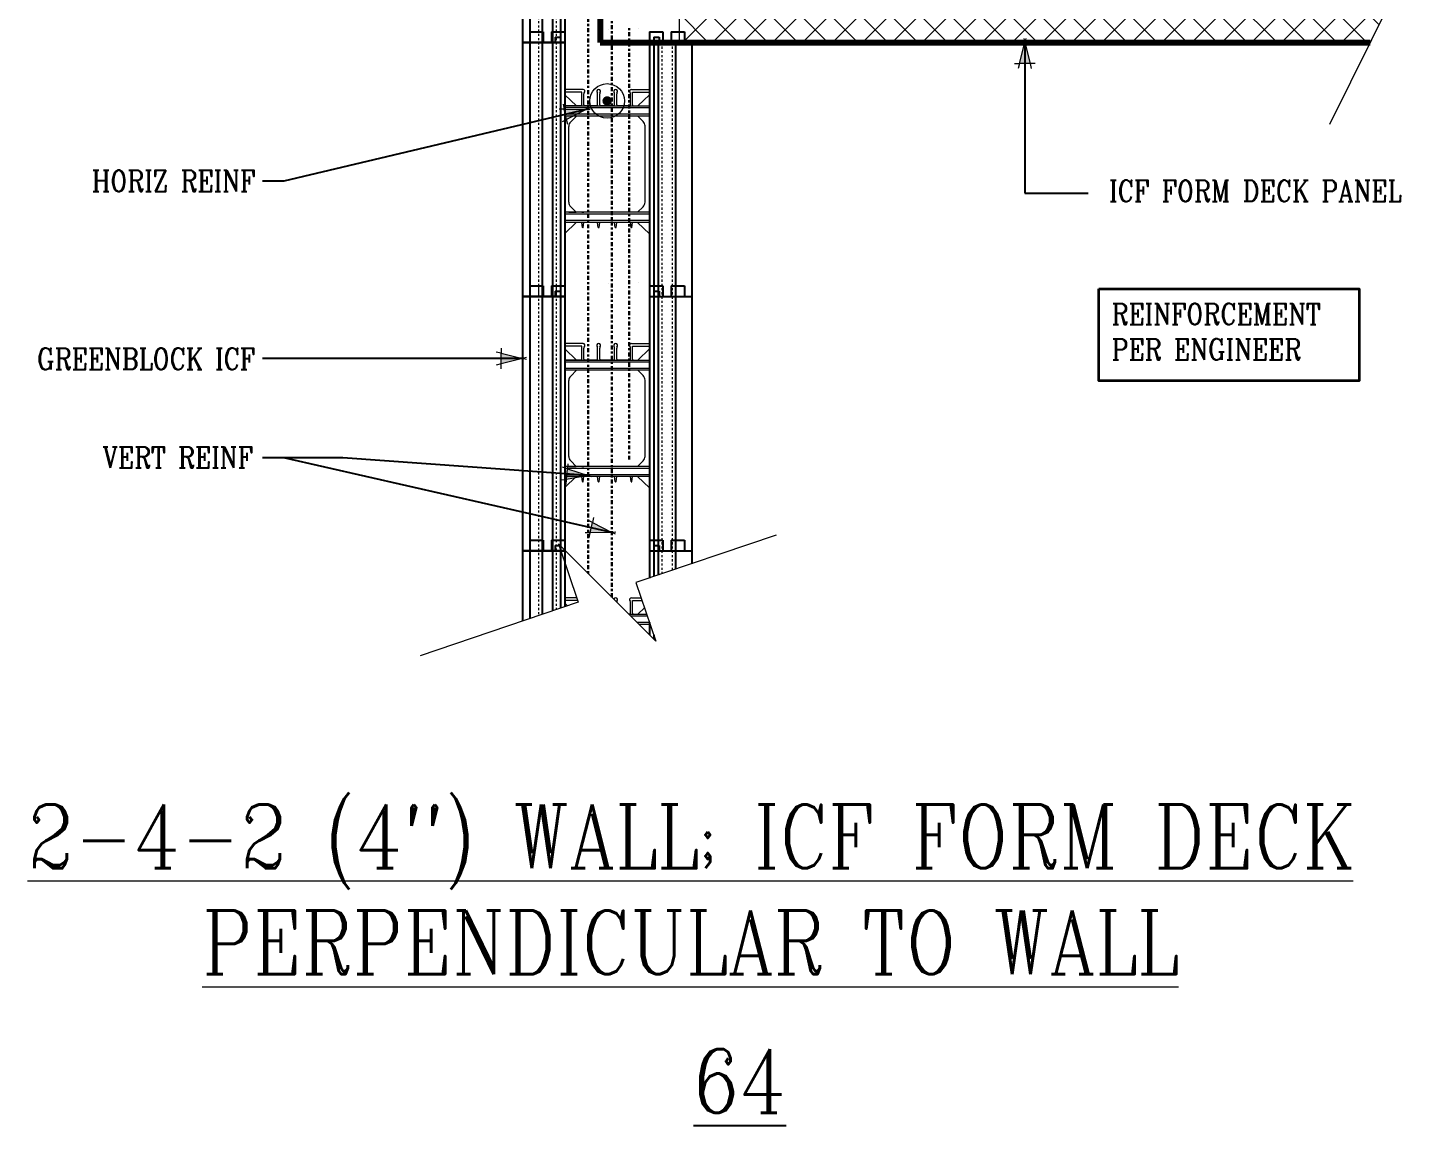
# Model space of a CAD drawing. Header units: inches. Extents: x -113 to -43.1, y 114.3 to 198.1.
# Drawn here: x -113 to -48.1, y 114.3 to 166.1 of the extents above; entities that cross this region are included whole.
import ezdxf

# ---------------------------------------------------------------- set-up
doc = ezdxf.new("R2010")
doc.units = ezdxf.units.IN
doc.header["$MEASUREMENT"] = 0
for name, pattern in [('CENTER', [2, 1.25, -0.25, 0.25, -0.25]), ('DASHED2', [0.375, 0.25, -0.125]), ('HIDDEN', [0.375, 0.25, -0.125])]:
    doc.linetypes.add(name, pattern=pattern)
doc.layers.get('Defpoints').update_dxf_attribs({"color": 252})
for name, color, linetype, lineweight in [('A2 Hatch', 8, 'Continuous', 9), ('A4 medium', 7, 'Continuous', 35), ('DETAILS', 7, 'Continuous', 13), ('DIM', 3, 'Continuous', 13), ('GRADE', 5, 'Continuous', 100), ('REBAR', 2, 'CENTER', 30)]:
    doc.layers.add(name, color=color, linetype=linetype, lineweight=lineweight)
doc.styles.add('ARCTEXT', font='arctext.shx', dxfattribs={"width": 0.85})
doc.styles.add('RomanC', font='romanc.shx', dxfattribs={"width": 0.85, "height": 5})
doc.dimstyles.new('ARCTEXT1-4', dxfattribs={"dimtxt": 4, "dimasz": 2, "dimexe": 2, "dimexo": 2, "dimgap": 2, "dimtad": 1, "dimdec": 4, "dimzin": 3, "dimdsep": 46, "dimlunit": 4, "dimtxsty": 'ARCTEXT', "dimblk": 'ARCHTICK', "dimcen": 2, "dimaunit": 1, "dimadec": 0, "dimazin": 0, "dimtfac": 1, "dimtdec": 4, "dimtmove": 2, "dimatfit": 3, "dimldrblk": 'arrow', "dimfxl": 1, "dimtolj": 1, "dimtzin": 0, "dimarcsym": 0})

# ---------------------------------------------------------------- blocks, each defined once
blk = doc.blocks.new('_ArchTick')
at = {"color": 0, "linetype": 'ByBlock', "const_width": 0.15}
blk.add_lwpolyline([(-0.5, -0.5), (0.5, 0.5)], dxfattribs=at)
blk = doc.blocks.new('arrow')
at = {"layer": 'DIM'}
blk.add_hatch(color=253, dxfattribs=at).paths.add_polyline_path([(-2, 0.5), (-2, -0.5), (0, 0)])
at = {"layer": 'DIM', "lineweight": 9}
for points in [[(-2, 0.98), (-2, 0.5), (-2.47, 0.62)], [(0.37, 0.09), (0, 0)], [(0.37, -0.09), (0, 0)], [(-2, -0.98), (-2, -0.5), (-2.47, -0.62)]]:
    blk.add_lwpolyline(points, dxfattribs=at)
at = {"layer": 'DIM', "lineweight": 15}
blk.add_lwpolyline([(0, 0), (-2, -0.5), (-2, 0.5), (0, 0)], dxfattribs=at)

msp = doc.modelspace()

# ---------------------------------------------------------------- hatches: boundary and pattern name
at = {"layer": 'A2 Hatch', "ltscale": 0.15}
h = msp.add_hatch(dxfattribs=at)
h.set_pattern_fill('ANSI37', color=256, scale=8, style=0)
h.set_pattern_definition([(45, (-3852.4311, 865.3656), (-0.70710678, 0.70710678), []), (135, (-3852.4311, 865.3656), (-0.70710678, -0.70710678), [])])
h.paths.add_polyline_path([(-82.188, 165.438), (-82.188, 167.438), (-48.573, 167.438), (-49.56, 165.438)])
h = msp.add_hatch(color=256, dxfattribs=at)
edge = h.paths.add_edge_path()
edge.add_arc((-85.598, 162.672), 0.224, 0, 360)

# ---------------------------------------------------------------- linework, layer by layer
at = {"color": 1}
for p, q in [((-89.598, 173.438), (-89.598, 153.438)), ((-89.248, 173.438), (-89.248, 153.438)), ((-88.673, 173.438), (-88.673, 153.438)), ((-88.173, 173.438), (-88.173, 153.438)), ((-87.798, 173.438), (-87.798, 153.438)), ((-87.598, 173.438), (-87.598, 153.438)), ((-89.248, 165.938), (-88.623, 165.938)), ((-89.248, 165.938), (-88.623, 165.938)), ((-88.623, 165.938), (-88.623, 165.438)), ((-88.623, 165.938), (-88.623, 165.438)), ((-88.223, 165.938), (-88.223, 165.438)), ((-88.223, 165.938), (-87.598, 165.938)), ((-88.223, 165.938), (-88.223, 165.438)), ((-88.223, 165.938), (-87.598, 165.938)), ((-88.048, 165.688), (-88.048, 165.438)), ((-88.048, 165.688), (-87.798, 165.688)), ((-88.048, 165.688), (-88.048, 165.438)), ((-88.048, 165.688), (-87.798, 165.688)), ((-83.598, 165.938), (-82.973, 165.938)), ((-83.598, 165.938), (-83.598, 153.438)), ((-83.598, 165.938), (-82.973, 165.938)), ((-83.398, 165.688), (-83.148, 165.688)), ((-83.398, 165.688), (-83.398, 153.438)), ((-83.398, 165.688), (-83.148, 165.688)), ((-83.148, 165.688), (-83.148, 165.438)), ((-83.148, 165.688), (-83.148, 165.438)), ((-82.973, 165.938), (-82.973, 165.438)), ((-82.973, 165.938), (-82.973, 165.438)), ((-82.573, 165.938), (-82.573, 165.438)), ((-82.573, 165.938), (-81.948, 165.938)), ((-82.573, 165.938), (-82.573, 165.438)), ((-82.573, 165.938), (-81.948, 165.938)), ((-81.948, 165.938), (-81.948, 165.438)), ((-81.948, 165.938), (-81.948, 165.438)), ((-89.598, 165.438), (-87.598, 165.438)), ((-89.598, 165.438), (-88.048, 165.438)), ((-89.598, 165.438), (-87.598, 165.438)), ((-89.598, 165.438), (-87.598, 165.438)), ((-89.598, 165.438), (-88.048, 165.438)), ((-89.598, 165.438), (-87.598, 165.438)), ((-89.598, 165.438), (-87.598, 165.438)), ((-88.173, 165.438), (-88.673, 165.438)), ((-88.173, 165.438), (-88.673, 165.438)), ((-87.798, 165.438), (-87.598, 165.438)), ((-87.798, 165.438), (-87.598, 165.438)), ((-83.598, 165.438), (-81.598, 165.438)), ((-83.598, 165.438), (-83.398, 165.438)), ((-83.598, 165.438), (-81.598, 165.438)), ((-83.598, 165.438), (-81.598, 165.438)), ((-83.598, 165.438), (-83.398, 165.438)), ((-83.598, 165.438), (-81.598, 165.438)), ((-83.598, 165.438), (-81.598, 165.438)), ((-83.183, 165.438), (-81.598, 165.438)), ((-83.183, 165.438), (-81.598, 165.438)), ((-83.183, 165.438), (-83.183, 153.438)), ((-82.363, 165.438), (-82.363, 153.438)), ((-81.598, 165.438), (-81.598, 153.438)), ((-89.248, 153.938), (-88.623, 153.938)), ((-89.248, 153.938), (-88.623, 153.938)), ((-89.248, 153.938), (-88.623, 153.938)), ((-89.248, 153.938), (-88.623, 153.938)), ((-89.248, 153.938), (-89.248, 141.438)), ((-88.673, 153.938), (-88.673, 141.438)), ((-88.623, 153.938), (-88.623, 153.438)), ((-88.623, 153.938), (-88.623, 153.438)), ((-88.623, 153.938), (-88.623, 153.438)), ((-88.623, 153.938), (-88.623, 153.438)), ((-88.223, 153.938), (-88.223, 153.438)), ((-88.223, 153.938), (-87.598, 153.938)), ((-88.223, 153.938), (-88.223, 153.438)), ((-88.223, 153.938), (-87.598, 153.938)), ((-88.223, 153.938), (-88.223, 153.438)), ((-88.223, 153.938), (-87.598, 153.938)), ((-88.223, 153.938), (-88.223, 153.438)), ((-88.223, 153.938), (-87.598, 153.938)), ((-88.173, 153.938), (-88.173, 141.438)), ((-87.598, 153.938), (-87.598, 141.438)), ((-83.598, 153.938), (-82.973, 153.938)), ((-83.598, 153.938), (-82.973, 153.938)), ((-83.598, 153.938), (-82.973, 153.938)), ((-83.598, 153.938), (-83.598, 141.438)), ((-83.598, 153.938), (-82.973, 153.938)), ((-82.973, 153.938), (-82.973, 153.438)), ((-82.973, 153.938), (-82.973, 153.438)), ((-82.973, 153.938), (-82.973, 153.438)), ((-82.973, 153.938), (-82.973, 153.438)), ((-82.573, 153.938), (-82.573, 153.438)), ((-82.573, 153.938), (-81.948, 153.938)), ((-82.573, 153.938), (-82.573, 153.438)), ((-82.573, 153.938), (-81.948, 153.938)), ((-82.573, 153.938), (-82.573, 153.438)), ((-82.573, 153.938), (-81.948, 153.938)), ((-82.573, 153.938), (-82.573, 153.438)), ((-82.573, 153.938), (-81.948, 153.938)), ((-81.948, 153.938), (-81.948, 153.438)), ((-81.948, 153.938), (-81.948, 153.438)), ((-81.948, 153.938), (-81.948, 153.438)), ((-81.948, 153.938), (-81.948, 153.438)), ((-89.598, 153.438), (-87.598, 153.438)), ((-89.598, 153.438), (-88.048, 153.438)), ((-89.598, 153.438), (-87.598, 153.438)), ((-89.598, 153.438), (-87.598, 153.438)), ((-89.598, 153.438), (-88.048, 153.438)), ((-89.598, 153.438), (-87.598, 153.438)), ((-89.598, 153.438), (-87.598, 153.438)), ((-89.598, 153.438), (-87.598, 153.438)), ((-89.598, 153.438), (-88.048, 153.438)), ((-89.598, 153.438), (-87.598, 153.438)), ((-89.598, 153.438), (-87.598, 153.438)), ((-89.598, 153.438), (-89.598, 141.438)), ((-89.598, 153.438), (-88.048, 153.438)), ((-89.598, 153.438), (-87.598, 153.438)), ((-89.598, 153.438), (-87.598, 153.438)), ((-88.173, 153.438), (-88.673, 153.438)), ((-88.173, 153.438), (-88.673, 153.438)), ((-88.173, 153.438), (-88.673, 153.438)), ((-88.173, 153.438), (-88.673, 153.438)), ((-88.048, 153.688), (-88.048, 153.438)), ((-88.048, 153.688), (-87.798, 153.688)), ((-88.048, 153.688), (-88.048, 153.438)), ((-88.048, 153.688), (-87.798, 153.688)), ((-88.048, 153.688), (-88.048, 153.438)), ((-88.048, 153.688), (-87.798, 153.688)), ((-88.048, 153.688), (-88.048, 153.438)), ((-88.048, 153.688), (-87.798, 153.688)), ((-87.798, 153.688), (-87.798, 141.438)), ((-87.798, 153.438), (-87.598, 153.438)), ((-87.798, 153.438), (-87.598, 153.438)), ((-87.798, 153.438), (-87.598, 153.438)), ((-87.798, 153.438), (-87.598, 153.438)), ((-83.598, 153.438), (-81.598, 153.438)), ((-83.598, 153.438), (-83.398, 153.438)), ((-83.598, 153.438), (-81.598, 153.438)), ((-83.598, 153.438), (-81.598, 153.438)), ((-83.598, 153.438), (-83.398, 153.438)), ((-83.598, 153.438), (-81.598, 153.438)), ((-83.598, 153.438), (-81.598, 153.438)), ((-83.598, 153.438), (-81.598, 153.438)), ((-83.598, 153.438), (-83.398, 153.438)), ((-83.598, 153.438), (-81.598, 153.438)), ((-83.598, 153.438), (-81.598, 153.438)), ((-83.598, 153.438), (-83.398, 153.438)), ((-83.598, 153.438), (-81.598, 153.438)), ((-83.598, 153.438), (-81.598, 153.438)), ((-83.398, 153.688), (-83.148, 153.688)), ((-83.398, 153.688), (-83.148, 153.688)), ((-83.398, 153.688), (-83.148, 153.688)), ((-83.398, 153.688), (-83.398, 141.438)), ((-83.398, 153.688), (-83.148, 153.688)), ((-83.183, 153.438), (-81.598, 153.438)), ((-83.183, 153.438), (-81.598, 153.438)), ((-83.183, 153.438), (-81.598, 153.438)), ((-83.183, 153.438), (-81.598, 153.438)), ((-83.183, 153.438), (-83.183, 141.438)), ((-83.148, 153.688), (-83.148, 153.438)), ((-83.148, 153.688), (-83.148, 153.438)), ((-83.148, 153.688), (-83.148, 153.438)), ((-83.148, 153.688), (-83.148, 153.438)), ((-82.363, 153.438), (-82.363, 141.438)), ((-81.598, 153.438), (-81.598, 141.438)), ((-89.248, 141.938), (-88.623, 141.938)), ((-89.248, 141.938), (-88.623, 141.938)), ((-89.248, 141.938), (-88.623, 141.938)), ((-89.248, 141.938), (-88.623, 141.938)), ((-89.248, 141.938), (-89.248, 138.235)), ((-88.673, 141.938), (-88.673, 138.43)), ((-88.623, 141.938), (-88.623, 141.438)), ((-88.623, 141.938), (-88.623, 141.438)), ((-88.623, 141.938), (-88.623, 141.438)), ((-88.623, 141.938), (-88.623, 141.438)), ((-88.223, 141.938), (-88.223, 141.438)), ((-88.223, 141.938), (-87.598, 141.938)), ((-88.223, 141.938), (-88.223, 141.438)), ((-88.223, 141.938), (-87.598, 141.938)), ((-88.223, 141.938), (-88.223, 141.438)), ((-88.223, 141.938), (-87.598, 141.938)), ((-88.223, 141.938), (-88.223, 141.438)), ((-88.223, 141.938), (-87.598, 141.938)), ((-88.173, 141.938), (-88.173, 138.599)), ((-88.048, 141.688), (-88.048, 141.438)), ((-88.048, 141.688), (-87.798, 141.688)), ((-88.048, 141.688), (-88.048, 141.438)), ((-88.048, 141.688), (-87.798, 141.688)), ((-88.048, 141.688), (-88.048, 141.438)), ((-88.048, 141.688), (-87.798, 141.688)), ((-88.048, 141.688), (-88.048, 141.438)), ((-88.048, 141.688), (-87.798, 141.688)), ((-87.798, 141.688), (-87.798, 138.726)), ((-87.598, 141.938), (-87.598, 138.794)), ((-83.598, 141.938), (-82.973, 141.938)), ((-83.598, 141.938), (-82.973, 141.938)), ((-83.598, 141.938), (-82.973, 141.938)), ((-83.598, 141.938), (-83.598, 140.151)), ((-83.598, 141.938), (-82.973, 141.938)), ((-83.398, 141.688), (-83.148, 141.688)), ((-83.398, 141.688), (-83.148, 141.688)), ((-83.398, 141.688), (-83.148, 141.688)), ((-83.398, 141.688), (-83.398, 140.219)), ((-83.398, 141.688), (-83.148, 141.688)), ((-83.148, 141.688), (-83.148, 141.438)), ((-83.148, 141.688), (-83.148, 141.438)), ((-83.148, 141.688), (-83.148, 141.438)), ((-83.148, 141.688), (-83.148, 141.438)), ((-82.973, 141.938), (-82.973, 141.438)), ((-82.973, 141.938), (-82.973, 141.438)), ((-82.973, 141.938), (-82.973, 141.438)), ((-82.973, 141.938), (-82.973, 141.438)), ((-82.573, 141.938), (-82.573, 141.438)), ((-82.573, 141.938), (-81.948, 141.938)), ((-82.573, 141.938), (-82.573, 141.438)), ((-82.573, 141.938), (-81.948, 141.938)), ((-82.573, 141.938), (-82.573, 141.438)), ((-82.573, 141.938), (-81.948, 141.938)), ((-82.573, 141.938), (-82.573, 141.438)), ((-82.573, 141.938), (-81.948, 141.938)), ((-81.948, 141.938), (-81.948, 141.438)), ((-81.948, 141.938), (-81.948, 141.438)), ((-81.948, 141.938), (-81.948, 141.438)), ((-81.948, 141.938), (-81.948, 141.438)), ((-89.598, 141.438), (-87.598, 141.438)), ((-89.598, 141.438), (-88.048, 141.438)), ((-89.598, 141.438), (-87.598, 141.438)), ((-89.598, 141.438), (-87.598, 141.438)), ((-89.598, 141.438), (-88.048, 141.438)), ((-89.598, 141.438), (-87.598, 141.438)), ((-89.598, 141.438), (-87.598, 141.438)), ((-89.598, 141.438), (-87.598, 141.438)), ((-89.598, 141.438), (-88.048, 141.438)), ((-89.598, 141.438), (-87.598, 141.438)), ((-89.598, 141.438), (-87.598, 141.438)), ((-89.598, 141.438), (-89.598, 138.116)), ((-89.598, 141.438), (-88.048, 141.438)), ((-89.598, 141.438), (-87.598, 141.438)), ((-89.598, 141.438), (-87.598, 141.438)), ((-88.173, 141.438), (-88.673, 141.438)), ((-88.173, 141.438), (-88.673, 141.438)), ((-88.173, 141.438), (-88.673, 141.438)), ((-88.173, 141.438), (-88.673, 141.438)), ((-87.798, 141.438), (-87.598, 141.438)), ((-87.798, 141.438), (-87.598, 141.438)), ((-87.798, 141.438), (-87.598, 141.438)), ((-87.798, 141.438), (-87.598, 141.438)), ((-83.598, 141.438), (-81.598, 141.438)), ((-83.598, 141.438), (-83.398, 141.438)), ((-83.598, 141.438), (-81.598, 141.438)), ((-83.598, 141.438), (-81.598, 141.438)), ((-83.598, 141.438), (-83.398, 141.438)), ((-83.598, 141.438), (-81.598, 141.438)), ((-83.598, 141.438), (-81.598, 141.438)), ((-83.598, 141.438), (-81.598, 141.438)), ((-83.598, 141.438), (-83.398, 141.438)), ((-83.598, 141.438), (-81.598, 141.438)), ((-83.598, 141.438), (-81.598, 141.438)), ((-83.598, 141.438), (-83.398, 141.438)), ((-83.598, 141.438), (-81.598, 141.438)), ((-83.598, 141.438), (-81.598, 141.438)), ((-83.183, 141.438), (-81.598, 141.438)), ((-83.183, 141.438), (-81.598, 141.438)), ((-83.183, 141.438), (-81.598, 141.438)), ((-83.183, 141.438), (-81.598, 141.438)), ((-83.183, 141.438), (-83.183, 140.291)), ((-82.363, 141.438), (-82.363, 140.57)), ((-81.598, 141.438), (-81.598, 140.829)), ((-83.598, 138.053), (-83.598, 137.472)), ((-83.398, 137.464), (-83.398, 137.272))]:
    msp.add_line(p, q, dxfattribs=at)
at = {"color": 1, "linetype": 'HIDDEN', "ltscale": 0.02}
for p, q in [((-89.248, 165.938), (-88.623, 165.938)), ((-89.248, 165.938), (-88.623, 165.938)), ((-89.248, 165.938), (-88.623, 165.938)), ((-89.248, 165.938), (-88.623, 165.938)), ((-89.248, 165.938), (-88.623, 165.938)), ((-88.623, 165.938), (-88.623, 165.438)), ((-88.623, 165.938), (-88.623, 165.438)), ((-88.623, 165.938), (-88.623, 165.438)), ((-88.623, 165.938), (-88.623, 165.438)), ((-88.623, 165.938), (-88.623, 165.438)), ((-88.223, 165.938), (-88.223, 165.438)), ((-88.223, 165.938), (-87.598, 165.938)), ((-88.223, 165.938), (-88.223, 165.438)), ((-88.223, 165.938), (-87.598, 165.938)), ((-88.223, 165.938), (-88.223, 165.438)), ((-88.223, 165.938), (-87.598, 165.938)), ((-88.223, 165.938), (-88.223, 165.438)), ((-88.223, 165.938), (-87.598, 165.938)), ((-88.223, 165.938), (-88.223, 165.438)), ((-88.223, 165.938), (-87.598, 165.938)), ((-83.598, 165.938), (-82.973, 165.938)), ((-83.598, 165.938), (-82.973, 165.938)), ((-83.598, 165.938), (-82.973, 165.938)), ((-83.598, 165.938), (-82.973, 165.938)), ((-83.598, 165.938), (-82.973, 165.938)), ((-83.398, 165.688), (-83.148, 165.688)), ((-83.398, 165.688), (-83.148, 165.688)), ((-83.398, 165.688), (-83.148, 165.688)), ((-83.398, 165.688), (-83.148, 165.688)), ((-83.398, 165.688), (-83.148, 165.688)), ((-83.148, 165.688), (-83.148, 165.438)), ((-83.148, 165.688), (-83.148, 165.438)), ((-83.148, 165.688), (-83.148, 165.438)), ((-83.148, 165.688), (-83.148, 165.438)), ((-83.148, 165.688), (-83.148, 165.438)), ((-82.973, 165.938), (-82.973, 165.438)), ((-82.973, 165.938), (-82.973, 165.438)), ((-82.973, 165.938), (-82.973, 165.438)), ((-82.973, 165.938), (-82.973, 165.438)), ((-82.973, 165.938), (-82.973, 165.438)), ((-82.573, 165.938), (-82.573, 165.438)), ((-82.573, 165.938), (-81.948, 165.938)), ((-82.573, 165.938), (-82.573, 165.438)), ((-82.573, 165.938), (-81.948, 165.938)), ((-82.573, 165.938), (-82.573, 165.438)), ((-82.573, 165.938), (-81.948, 165.938)), ((-82.573, 165.938), (-82.573, 165.438)), ((-82.573, 165.938), (-81.948, 165.938)), ((-82.573, 165.938), (-82.573, 165.438)), ((-82.573, 165.938), (-81.948, 165.938)), ((-81.948, 165.938), (-81.948, 165.438)), ((-81.948, 165.938), (-81.948, 165.438)), ((-81.948, 165.938), (-81.948, 165.438)), ((-81.948, 165.938), (-81.948, 165.438)), ((-81.948, 165.938), (-81.948, 165.438)), ((-89.248, 153.938), (-88.623, 153.938)), ((-89.248, 153.938), (-88.623, 153.938)), ((-89.248, 153.938), (-88.623, 153.938)), ((-89.248, 153.938), (-88.623, 153.938)), ((-89.248, 153.938), (-88.623, 153.938)), ((-89.248, 153.938), (-88.623, 153.938)), ((-89.248, 153.938), (-88.623, 153.938)), ((-89.248, 153.938), (-88.623, 153.938)), ((-89.248, 153.938), (-88.623, 153.938)), ((-89.248, 153.938), (-88.623, 153.938)), ((-88.623, 153.938), (-88.623, 153.438)), ((-88.623, 153.938), (-88.623, 153.438)), ((-88.623, 153.938), (-88.623, 153.438)), ((-88.623, 153.938), (-88.623, 153.438)), ((-88.623, 153.938), (-88.623, 153.438)), ((-88.623, 153.938), (-88.623, 153.438)), ((-88.623, 153.938), (-88.623, 153.438)), ((-88.623, 153.938), (-88.623, 153.438)), ((-88.623, 153.938), (-88.623, 153.438)), ((-88.623, 153.938), (-88.623, 153.438)), ((-88.223, 153.938), (-88.223, 153.438)), ((-88.223, 153.938), (-87.598, 153.938)), ((-88.223, 153.938), (-88.223, 153.438)), ((-88.223, 153.938), (-87.598, 153.938)), ((-88.223, 153.938), (-88.223, 153.438)), ((-88.223, 153.938), (-87.598, 153.938)), ((-88.223, 153.938), (-88.223, 153.438)), ((-88.223, 153.938), (-87.598, 153.938)), ((-88.223, 153.938), (-88.223, 153.438)), ((-88.223, 153.938), (-87.598, 153.938)), ((-88.223, 153.938), (-88.223, 153.438)), ((-88.223, 153.938), (-87.598, 153.938)), ((-88.223, 153.938), (-88.223, 153.438)), ((-88.223, 153.938), (-87.598, 153.938)), ((-88.223, 153.938), (-88.223, 153.438)), ((-88.223, 153.938), (-87.598, 153.938)), ((-88.223, 153.938), (-88.223, 153.438)), ((-88.223, 153.938), (-87.598, 153.938)), ((-88.223, 153.938), (-88.223, 153.438)), ((-88.223, 153.938), (-87.598, 153.938)), ((-83.598, 153.938), (-82.973, 153.938)), ((-83.598, 153.938), (-82.973, 153.938)), ((-83.598, 153.938), (-82.973, 153.938)), ((-83.598, 153.938), (-82.973, 153.938)), ((-83.598, 153.938), (-82.973, 153.938)), ((-83.598, 153.938), (-82.973, 153.938)), ((-83.598, 153.938), (-82.973, 153.938)), ((-83.598, 153.938), (-82.973, 153.938)), ((-83.598, 153.938), (-82.973, 153.938)), ((-83.598, 153.938), (-82.973, 153.938)), ((-82.973, 153.938), (-82.973, 153.438)), ((-82.973, 153.938), (-82.973, 153.438)), ((-82.973, 153.938), (-82.973, 153.438)), ((-82.973, 153.938), (-82.973, 153.438)), ((-82.973, 153.938), (-82.973, 153.438)), ((-82.973, 153.938), (-82.973, 153.438)), ((-82.973, 153.938), (-82.973, 153.438)), ((-82.973, 153.938), (-82.973, 153.438)), ((-82.973, 153.938), (-82.973, 153.438)), ((-82.973, 153.938), (-82.973, 153.438)), ((-82.573, 153.938), (-82.573, 153.438)), ((-82.573, 153.938), (-81.948, 153.938)), ((-82.573, 153.938), (-82.573, 153.438)), ((-82.573, 153.938), (-81.948, 153.938)), ((-82.573, 153.938), (-82.573, 153.438)), ((-82.573, 153.938), (-81.948, 153.938)), ((-82.573, 153.938), (-82.573, 153.438)), ((-82.573, 153.938), (-81.948, 153.938)), ((-82.573, 153.938), (-82.573, 153.438)), ((-82.573, 153.938), (-81.948, 153.938)), ((-82.573, 153.938), (-82.573, 153.438)), ((-82.573, 153.938), (-81.948, 153.938)), ((-82.573, 153.938), (-82.573, 153.438)), ((-82.573, 153.938), (-81.948, 153.938)), ((-82.573, 153.938), (-82.573, 153.438)), ((-82.573, 153.938), (-81.948, 153.938)), ((-82.573, 153.938), (-82.573, 153.438)), ((-82.573, 153.938), (-81.948, 153.938)), ((-82.573, 153.938), (-82.573, 153.438)), ((-82.573, 153.938), (-81.948, 153.938)), ((-81.948, 153.938), (-81.948, 153.438)), ((-81.948, 153.938), (-81.948, 153.438)), ((-81.948, 153.938), (-81.948, 153.438)), ((-81.948, 153.938), (-81.948, 153.438)), ((-81.948, 153.938), (-81.948, 153.438)), ((-81.948, 153.938), (-81.948, 153.438)), ((-81.948, 153.938), (-81.948, 153.438)), ((-81.948, 153.938), (-81.948, 153.438)), ((-81.948, 153.938), (-81.948, 153.438)), ((-81.948, 153.938), (-81.948, 153.438)), ((-83.398, 153.688), (-83.148, 153.688)), ((-83.398, 153.688), (-83.148, 153.688)), ((-83.398, 153.688), (-83.148, 153.688)), ((-83.398, 153.688), (-83.148, 153.688)), ((-83.398, 153.688), (-83.148, 153.688)), ((-83.398, 153.688), (-83.148, 153.688)), ((-83.398, 153.688), (-83.148, 153.688)), ((-83.398, 153.688), (-83.148, 153.688)), ((-83.398, 153.688), (-83.148, 153.688)), ((-83.398, 153.688), (-83.148, 153.688)), ((-83.148, 153.688), (-83.148, 153.438)), ((-83.148, 153.688), (-83.148, 153.438)), ((-83.148, 153.688), (-83.148, 153.438)), ((-83.148, 153.688), (-83.148, 153.438)), ((-83.148, 153.688), (-83.148, 153.438)), ((-83.148, 153.688), (-83.148, 153.438)), ((-83.148, 153.688), (-83.148, 153.438)), ((-83.148, 153.688), (-83.148, 153.438)), ((-83.148, 153.688), (-83.148, 153.438)), ((-83.148, 153.688), (-83.148, 153.438)), ((-89.248, 141.938), (-88.623, 141.938)), ((-89.248, 141.938), (-88.623, 141.938)), ((-89.248, 141.938), (-88.623, 141.938)), ((-89.248, 141.938), (-88.623, 141.938)), ((-89.248, 141.938), (-88.623, 141.938)), ((-89.248, 141.938), (-88.623, 141.938)), ((-89.248, 141.938), (-88.623, 141.938)), ((-89.248, 141.938), (-88.623, 141.938)), ((-89.248, 141.938), (-88.623, 141.938)), ((-89.248, 141.938), (-88.623, 141.938)), ((-88.623, 141.938), (-88.623, 141.438)), ((-88.623, 141.938), (-88.623, 141.438)), ((-88.623, 141.938), (-88.623, 141.438)), ((-88.623, 141.938), (-88.623, 141.438)), ((-88.623, 141.938), (-88.623, 141.438)), ((-88.623, 141.938), (-88.623, 141.438)), ((-88.623, 141.938), (-88.623, 141.438)), ((-88.623, 141.938), (-88.623, 141.438)), ((-88.623, 141.938), (-88.623, 141.438)), ((-88.623, 141.938), (-88.623, 141.438)), ((-88.223, 141.938), (-88.223, 141.438)), ((-88.223, 141.938), (-87.598, 141.938)), ((-88.223, 141.938), (-88.223, 141.438)), ((-88.223, 141.938), (-87.598, 141.938)), ((-88.223, 141.938), (-88.223, 141.438)), ((-88.223, 141.938), (-87.598, 141.938)), ((-88.223, 141.938), (-88.223, 141.438)), ((-88.223, 141.938), (-87.598, 141.938)), ((-88.223, 141.938), (-88.223, 141.438)), ((-88.223, 141.938), (-87.598, 141.938)), ((-88.223, 141.938), (-88.223, 141.438)), ((-88.223, 141.938), (-87.598, 141.938)), ((-88.223, 141.938), (-88.223, 141.438)), ((-88.223, 141.938), (-87.598, 141.938)), ((-88.223, 141.938), (-88.223, 141.438)), ((-88.223, 141.938), (-87.598, 141.938)), ((-88.223, 141.938), (-88.223, 141.438)), ((-88.223, 141.938), (-87.598, 141.938)), ((-88.223, 141.938), (-88.223, 141.438)), ((-88.223, 141.938), (-87.598, 141.938)), ((-83.598, 141.938), (-82.973, 141.938)), ((-83.598, 141.938), (-82.973, 141.938)), ((-83.598, 141.938), (-82.973, 141.938)), ((-83.598, 141.938), (-82.973, 141.938)), ((-83.598, 141.938), (-82.973, 141.938)), ((-83.598, 141.938), (-82.973, 141.938)), ((-83.598, 141.938), (-82.973, 141.938)), ((-83.598, 141.938), (-82.973, 141.938)), ((-83.598, 141.938), (-82.973, 141.938)), ((-83.598, 141.938), (-82.973, 141.938)), ((-83.398, 141.688), (-83.148, 141.688)), ((-83.398, 141.688), (-83.148, 141.688)), ((-83.398, 141.688), (-83.148, 141.688)), ((-83.398, 141.688), (-83.148, 141.688)), ((-83.398, 141.688), (-83.148, 141.688)), ((-83.398, 141.688), (-83.148, 141.688)), ((-83.398, 141.688), (-83.148, 141.688)), ((-83.398, 141.688), (-83.148, 141.688)), ((-83.398, 141.688), (-83.148, 141.688)), ((-83.398, 141.688), (-83.148, 141.688)), ((-83.148, 141.688), (-83.148, 141.438)), ((-83.148, 141.688), (-83.148, 141.438)), ((-83.148, 141.688), (-83.148, 141.438)), ((-83.148, 141.688), (-83.148, 141.438)), ((-83.148, 141.688), (-83.148, 141.438)), ((-83.148, 141.688), (-83.148, 141.438)), ((-83.148, 141.688), (-83.148, 141.438)), ((-83.148, 141.688), (-83.148, 141.438)), ((-83.148, 141.688), (-83.148, 141.438)), ((-83.148, 141.688), (-83.148, 141.438)), ((-82.973, 141.938), (-82.973, 141.438)), ((-82.973, 141.938), (-82.973, 141.438)), ((-82.973, 141.938), (-82.973, 141.438)), ((-82.973, 141.938), (-82.973, 141.438)), ((-82.973, 141.938), (-82.973, 141.438)), ((-82.973, 141.938), (-82.973, 141.438)), ((-82.973, 141.938), (-82.973, 141.438)), ((-82.973, 141.938), (-82.973, 141.438)), ((-82.973, 141.938), (-82.973, 141.438)), ((-82.973, 141.938), (-82.973, 141.438)), ((-82.573, 141.938), (-82.573, 141.438)), ((-82.573, 141.938), (-81.948, 141.938)), ((-82.573, 141.938), (-82.573, 141.438)), ((-82.573, 141.938), (-81.948, 141.938)), ((-82.573, 141.938), (-82.573, 141.438)), ((-82.573, 141.938), (-81.948, 141.938)), ((-82.573, 141.938), (-82.573, 141.438)), ((-82.573, 141.938), (-81.948, 141.938)), ((-82.573, 141.938), (-82.573, 141.438)), ((-82.573, 141.938), (-81.948, 141.938)), ((-82.573, 141.938), (-82.573, 141.438)), ((-82.573, 141.938), (-81.948, 141.938)), ((-82.573, 141.938), (-82.573, 141.438)), ((-82.573, 141.938), (-81.948, 141.938)), ((-82.573, 141.938), (-82.573, 141.438)), ((-82.573, 141.938), (-81.948, 141.938)), ((-82.573, 141.938), (-82.573, 141.438)), ((-82.573, 141.938), (-81.948, 141.938)), ((-82.573, 141.938), (-82.573, 141.438)), ((-82.573, 141.938), (-81.948, 141.938)), ((-81.948, 141.938), (-81.948, 141.438)), ((-81.948, 141.938), (-81.948, 141.438)), ((-81.948, 141.938), (-81.948, 141.438)), ((-81.948, 141.938), (-81.948, 141.438)), ((-81.948, 141.938), (-81.948, 141.438)), ((-81.948, 141.938), (-81.948, 141.438)), ((-81.948, 141.938), (-81.948, 141.438)), ((-81.948, 141.938), (-81.948, 141.438)), ((-81.948, 141.938), (-81.948, 141.438)), ((-81.948, 141.938), (-81.948, 141.438))]:
    msp.add_line(p, q, dxfattribs=at)
at = {"ltscale": 0.15}
for p, q in [((-85.556, 166.047), (-85.556, 166.047)), ((-84.099, 166.086), (-84.099, 166.086)), ((-87.598, 165.438), (-89.598, 165.438)), ((-87.598, 165.438), (-89.598, 165.438)), ((-88.623, 165.438), (-88.223, 165.438)), ((-88.623, 165.438), (-88.223, 165.438)), ((-83.598, 165.438), (-81.598, 165.438)), ((-83.598, 165.438), (-81.598, 165.438)), ((-85.556, 154.047), (-85.556, 154.047)), ((-84.099, 154.086), (-84.099, 154.086)), ((-87.598, 153.438), (-89.598, 153.438)), ((-87.598, 153.438), (-89.598, 153.438)), ((-87.598, 153.438), (-89.598, 153.438)), ((-87.598, 153.438), (-89.598, 153.438)), ((-88.623, 153.438), (-88.223, 153.438)), ((-88.623, 153.438), (-88.223, 153.438)), ((-88.623, 153.438), (-88.223, 153.438)), ((-88.623, 153.438), (-88.223, 153.438)), ((-83.598, 153.438), (-81.598, 153.438)), ((-83.598, 153.438), (-81.598, 153.438)), ((-83.598, 153.438), (-81.598, 153.438)), ((-83.598, 153.438), (-81.598, 153.438)), ((-87.598, 141.438), (-89.598, 141.438)), ((-87.598, 141.438), (-89.598, 141.438)), ((-87.598, 141.438), (-89.598, 141.438)), ((-87.598, 141.438), (-89.598, 141.438)), ((-88.623, 141.438), (-88.223, 141.438)), ((-88.623, 141.438), (-88.223, 141.438)), ((-88.623, 141.438), (-88.223, 141.438)), ((-88.623, 141.438), (-88.223, 141.438)), ((-83.598, 141.438), (-81.598, 141.438)), ((-83.598, 141.438), (-81.598, 141.438)), ((-83.598, 141.438), (-81.598, 141.438)), ((-83.598, 141.438), (-81.598, 141.438))]:
    msp.add_line(p, q, dxfattribs=at)
at = {"layer": 'A2 Hatch', "linetype": 'DASHED2', "ltscale": 0.15}
for p, q in [((-88.833, 173.438), (-88.833, 153.438)), ((-88.013, 173.438), (-88.013, 153.438)), ((-83.023, 165.438), (-83.023, 153.438)), ((-82.523, 165.438), (-82.523, 153.438)), ((-88.833, 153.938), (-88.833, 141.438)), ((-88.013, 153.938), (-88.013, 141.438)), ((-83.023, 153.438), (-83.023, 141.438)), ((-82.523, 153.438), (-82.523, 141.438)), ((-88.833, 141.938), (-88.833, 138.375)), ((-88.013, 141.938), (-88.013, 138.653)), ((-83.023, 141.438), (-83.023, 140.346)), ((-82.523, 141.438), (-82.523, 140.515))]:
    msp.add_line(p, q, dxfattribs=at)
at = {"layer": 'A2 Hatch', "ltscale": 0.15}
for q in [(-82.188, 167.438), (-49.56, 165.438)]:
    msp.add_line((-82.188, 165.438), q, dxfattribs=at)
msp.add_circle((-85.598, 162.672), 0.816, dxfattribs=at)
at = {"layer": 'A4 medium', "ltscale": 0.15}
msp.add_lwpolyline([(-62.374, 153.802), (-50.079, 153.802), (-50.079, 149.46), (-62.374, 149.46)], close=True, dxfattribs=at)
at = {"layer": 'DETAILS', "color": 6, "lineweight": 20}
for p, q in [((-86.73, 163.217), (-87.598, 163.217)), ((-86.798, 163.092), (-87.598, 163.092)), ((-87.048, 162.438), (-87.598, 162.968)), ((-86.798, 162.488), (-86.798, 163.092)), ((-86.698, 162.488), (-86.698, 163.005)), ((-86.048, 162.488), (-86.048, 163.005)), ((-85.948, 162.488), (-85.948, 163.005)), ((-85.248, 162.488), (-85.248, 163.005)), ((-85.148, 162.488), (-85.148, 163.005)), ((-84.498, 162.488), (-84.498, 163.005)), ((-84.448, 163.217), (-83.598, 163.217)), ((-84.398, 162.488), (-84.398, 163.092)), ((-84.398, 163.092), (-83.598, 163.092)), ((-84.148, 162.438), (-83.598, 162.968)), ((-87.598, 162.438), (-87.048, 162.438)), ((-86.848, 162.438), (-87.598, 162.438)), ((-87.598, 162.438), (-83.598, 162.438)), ((-83.598, 162.348), (-87.598, 162.348)), ((-86.848, 162.438), (-86.648, 162.438)), ((-86.098, 162.438), (-86.648, 162.438)), ((-86.098, 162.438), (-85.898, 162.438)), ((-85.298, 162.438), (-85.898, 162.438)), ((-85.298, 162.438), (-85.098, 162.438)), ((-84.548, 162.438), (-85.098, 162.438)), ((-84.548, 162.438), (-84.348, 162.438)), ((-84.348, 162.438), (-84.148, 162.438)), ((-83.598, 162.048), (-87.598, 162.048)), ((-83.598, 161.958), (-87.598, 161.958)), ((-87.048, 161.958), (-87.32, 161.685)), ((-84.148, 161.958), (-83.896, 161.705)), ((-87.408, 157.892), (-87.408, 161.473)), ((-83.808, 157.892), (-83.808, 161.493)), ((-83.598, 157.418), (-87.598, 157.418)), ((-83.598, 157.328), (-87.598, 157.328)), ((-87.408, 157.418), (-87.058, 157.418)), ((-87.058, 157.418), (-87.32, 157.68)), ((-86.798, 157.418), (-86.698, 157.418)), ((-84.158, 157.418), (-83.896, 157.68)), ((-83.598, 157.028), (-87.598, 157.028)), ((-83.598, 156.938), (-87.598, 156.938)), ((-87.058, 156.938), (-87.598, 156.417)), ((-86.768, 156.704), (-86.798, 156.938)), ((-86.728, 156.704), (-86.698, 156.938)), ((-86.018, 156.704), (-86.048, 156.938)), ((-85.978, 156.704), (-85.948, 156.938)), ((-85.218, 156.704), (-85.248, 156.938)), ((-85.178, 156.704), (-85.148, 156.938)), ((-84.468, 156.704), (-84.498, 156.938)), ((-84.428, 156.704), (-84.398, 156.938)), ((-84.158, 156.938), (-83.598, 156.403)), ((-86.73, 151.217), (-87.598, 151.217)), ((-84.448, 151.217), (-83.598, 151.217)), ((-86.798, 151.092), (-87.598, 151.092)), ((-87.048, 150.438), (-87.598, 150.968)), ((-86.798, 150.488), (-86.798, 151.092)), ((-86.698, 150.488), (-86.698, 151.005)), ((-86.048, 150.488), (-86.048, 151.005)), ((-85.948, 150.488), (-85.948, 151.005)), ((-85.248, 150.488), (-85.248, 151.005)), ((-85.148, 150.488), (-85.148, 151.005)), ((-84.498, 150.488), (-84.498, 151.005)), ((-84.398, 150.488), (-84.398, 151.092)), ((-84.398, 151.092), (-83.598, 151.092)), ((-84.148, 150.438), (-83.598, 150.968)), ((-87.598, 150.438), (-87.048, 150.438)), ((-86.848, 150.438), (-87.598, 150.438)), ((-87.598, 150.438), (-83.598, 150.438)), ((-83.598, 150.348), (-87.598, 150.348)), ((-83.598, 150.048), (-87.598, 150.048)), ((-83.598, 149.958), (-87.598, 149.958)), ((-87.048, 149.958), (-87.32, 149.685)), ((-86.848, 150.438), (-86.648, 150.438)), ((-86.098, 150.438), (-86.648, 150.438)), ((-86.098, 150.438), (-85.898, 150.438)), ((-85.298, 150.438), (-85.898, 150.438)), ((-85.298, 150.438), (-85.098, 150.438)), ((-84.548, 150.438), (-85.098, 150.438)), ((-84.548, 150.438), (-84.348, 150.438)), ((-84.348, 150.438), (-84.148, 150.438)), ((-84.148, 149.958), (-83.896, 149.705)), ((-87.408, 145.892), (-87.408, 149.473)), ((-83.808, 145.892), (-83.808, 149.493)), ((-83.598, 145.418), (-87.598, 145.418)), ((-87.408, 145.418), (-87.058, 145.418)), ((-87.058, 145.418), (-87.32, 145.68)), ((-86.798, 145.418), (-86.698, 145.418)), ((-84.158, 145.418), (-83.896, 145.68)), ((-83.598, 145.328), (-87.598, 145.328)), ((-83.598, 145.028), (-87.598, 145.028)), ((-83.598, 144.938), (-87.598, 144.938)), ((-87.058, 144.938), (-87.598, 144.417)), ((-86.768, 144.704), (-86.798, 144.938)), ((-86.728, 144.704), (-86.698, 144.938)), ((-86.018, 144.704), (-86.048, 144.938)), ((-85.978, 144.704), (-85.948, 144.938)), ((-85.218, 144.704), (-85.248, 144.938)), ((-85.178, 144.704), (-85.148, 144.938)), ((-84.468, 144.704), (-84.498, 144.938)), ((-84.428, 144.704), (-84.398, 144.938)), ((-84.158, 144.938), (-83.598, 144.403)), ((-87.03, 139.217), (-87.598, 139.217)), ((-86.988, 139.092), (-87.598, 139.092)), ((-87.465, 138.839), (-87.598, 138.968)), ((-84.498, 138.488), (-84.498, 139.005)), ((-84.448, 139.217), (-83.993, 139.217)), ((-84.398, 138.488), (-84.398, 139.092)), ((-84.398, 139.092), (-83.95, 139.092)), ((-84.548, 138.438), (-84.563, 138.438)), ((-84.563, 138.438), (-83.728, 138.438)), ((-84.548, 138.438), (-84.348, 138.438)), ((-83.698, 138.348), (-84.473, 138.348)), ((-84.348, 138.438), (-84.148, 138.438)), ((-84.148, 138.438), (-83.832, 138.743)), ((-83.598, 138.048), (-84.173, 138.048)), ((-83.598, 137.958), (-84.083, 137.958))]:
    msp.add_line(p, q, dxfattribs=at)
for centre, radius, start, end in [((-86.736, 163.126), 0.0912, 307.48633, 93.47657), ((-86.636, 163.01), 0.0619, 134.99032, 183.92634), ((-85.998, 163.123), 0.0936, 311.72787, 228.27213), ((-86.148, 163.005), 0.1, 0, 28.69724), ((-85.848, 163.005), 0.1, 151.30276, 180), ((-85.198, 163.123), 0.0936, 311.72787, 228.27213), ((-85.348, 163.005), 0.1, 0, 28.69724), ((-85.048, 163.005), 0.1, 151.30276, 180), ((-84.448, 163.123), 0.0936, 90, 228.27204), ((-84.61, 163.002), 0.112, 1.59973, 27.09751), ((-86.848, 162.488), 0.05, 270, 0), ((-86.648, 162.488), 0.05, 180, 270), ((-86.098, 162.488), 0.05, 270, 0), ((-85.898, 162.488), 0.05, 180, 270), ((-85.298, 162.488), 0.05, 270, 0), ((-85.098, 162.488), 0.05, 180, 270), ((-84.548, 162.488), 0.05, 270, 0), ((-84.348, 162.488), 0.05, 180, 270), ((-87.108, 161.473), 0.3, 135, 180), ((-84.108, 161.493), 0.3, 0, 45), ((-87.108, 157.892), 0.3, 180, 225), ((-84.108, 157.892), 0.3, 315, 0), ((-86.748, 156.708), 0.02, 191.30993, 348.69007), ((-85.998, 156.708), 0.02, 191.30993, 348.69007), ((-85.198, 156.708), 0.02, 191.30993, 348.69007), ((-84.448, 156.708), 0.02, 191.30993, 348.69007), ((-86.736, 151.126), 0.0912, 307.48633, 93.47657), ((-85.998, 151.123), 0.0936, 311.72787, 228.27213), ((-85.198, 151.123), 0.0936, 311.72787, 228.27213), ((-84.448, 151.123), 0.0936, 90, 228.27204), ((-86.636, 151.01), 0.0619, 134.99032, 183.92634), ((-86.148, 151.005), 0.1, 0, 28.69724), ((-85.848, 151.005), 0.1, 151.30276, 180), ((-85.348, 151.005), 0.1, 0, 28.69724), ((-85.048, 151.005), 0.1, 151.30276, 180), ((-84.61, 151.002), 0.112, 1.59973, 27.09751), ((-86.848, 150.488), 0.05, 270, 0), ((-86.648, 150.488), 0.05, 180, 270), ((-86.098, 150.488), 0.05, 270, 0), ((-85.898, 150.488), 0.05, 180, 270), ((-85.298, 150.488), 0.05, 270, 0), ((-85.098, 150.488), 0.05, 180, 270), ((-84.548, 150.488), 0.05, 270, 0), ((-84.348, 150.488), 0.05, 180, 270), ((-87.108, 149.473), 0.3, 135, 180), ((-84.108, 149.493), 0.3, 0, 45), ((-87.108, 145.892), 0.3, 180, 225), ((-84.108, 145.892), 0.3, 315, 0), ((-86.748, 144.708), 0.02, 191.30993, 348.69007), ((-85.998, 144.708), 0.02, 191.30993, 348.69007), ((-85.198, 144.708), 0.02, 191.30993, 348.69007), ((-84.448, 144.708), 0.02, 191.30993, 348.69007), ((-85.198, 139.123), 0.0936, 311.72787, 157.61962), ((-85.048, 139.005), 0.1, 151.30276, 170.95875), ((-84.448, 139.123), 0.0936, 90, 228.27204), ((-84.61, 139.002), 0.112, 1.59973, 27.09751), ((-84.548, 138.488), 0.05, 270, 0), ((-84.348, 138.488), 0.05, 180, 270)]:
    msp.add_arc(centre, radius, start, end, dxfattribs=at)
at = {"layer": 'DIM'}
msp.add_line((-48.08, 168.437), (-51.474, 161.559), dxfattribs=at)
msp.add_lwpolyline([(-77.609, 142.182), (-84.236, 139.934), (-83.3, 137.174), (-87.896, 141.771), (-86.96, 139.011), (-94.425, 136.479)], dxfattribs=at)
at = {"layer": 'GRADE', "ltscale": 0.15}
for p, q in [((-85.932, 173.438), (-85.933, 165.438)), ((-85.933, 165.438), (-49.56, 165.438))]:
    msp.add_line(p, q, dxfattribs=at)
at = {"layer": 'REBAR', "ltscale": 0.15}
for p, q in [((-85.371, 139.246), (-85.371, 195.176)), ((-86.496, 194.385), (-86.496, 140.37)), ((-84.564, 145.739), (-84.564, 166.139))]:
    msp.add_line(p, q, dxfattribs=at)

# ---------------------------------------------------------------- texts
at = {"layer": 'Defpoints', "insert": (-79.328, 117.907), "char_height": 3, "width": 90.08, "attachment_point": 2, "style": 'RomanC'}
msp.add_mtext('{\\L64\\P}\\P            ', dxfattribs=at)
at = {"layer": 'DIM', "color": 3, "char_height": 1, "style": 'RomanC'}
for s, insert, width, attachment_point in [('HORIZ REINF ', (-102.216, 159.397), 22.68955, 3), ('ICF FORM DECK PANEL', (-61.89, 158.925), 22.68955, 1), ('REINFORCEMENT PER ENGINEER', (-61.776, 153.116), 13.32674, 1), ('GREENBLOCK ICF', (-102.221, 150.996), 22.68955, 3), ('VERT REINF ', (-102.328, 146.352), 22.68955, 3)]:
    msp.add_mtext(s, dxfattribs=dict(at, insert=insert, width=width, attachment_point=attachment_point))
at = {"layer": 'DIM', "insert": (-81.666, 129.454), "char_height": 3, "width": 75.35164, "attachment_point": 2, "style": 'RomanC'}
msp.add_mtext('{\\L2-4-2 (4") WALL; ICF FORM DECK PERPENDICULAR TO WALL}\\P\\P              ', dxfattribs=at)

# ---------------------------------------------------------------- leaders
at = {"layer": 'DIM'}
for points in [[(-65.874, 165.438), (-65.878, 158.314), (-62.877, 158.314)], [(-86.596, 162.275), (-100.874, 158.89), (-101.874, 158.89)], [(-89.598, 150.509), (-98.441, 150.509), (-101.874, 150.509)], [(-86.496, 144.986), (-98.079, 145.818), (-101.874, 145.818)], [(-85.371, 142.307), (-100.874, 145.818), (-101.874, 145.818)]]:
    msp.add_leader(points, dimstyle='ARCTEXT1-4', override={"dimasz": 0.5, "dimtad": 0}, dxfattribs=at)

doc.saveas('drawing.dxf')
